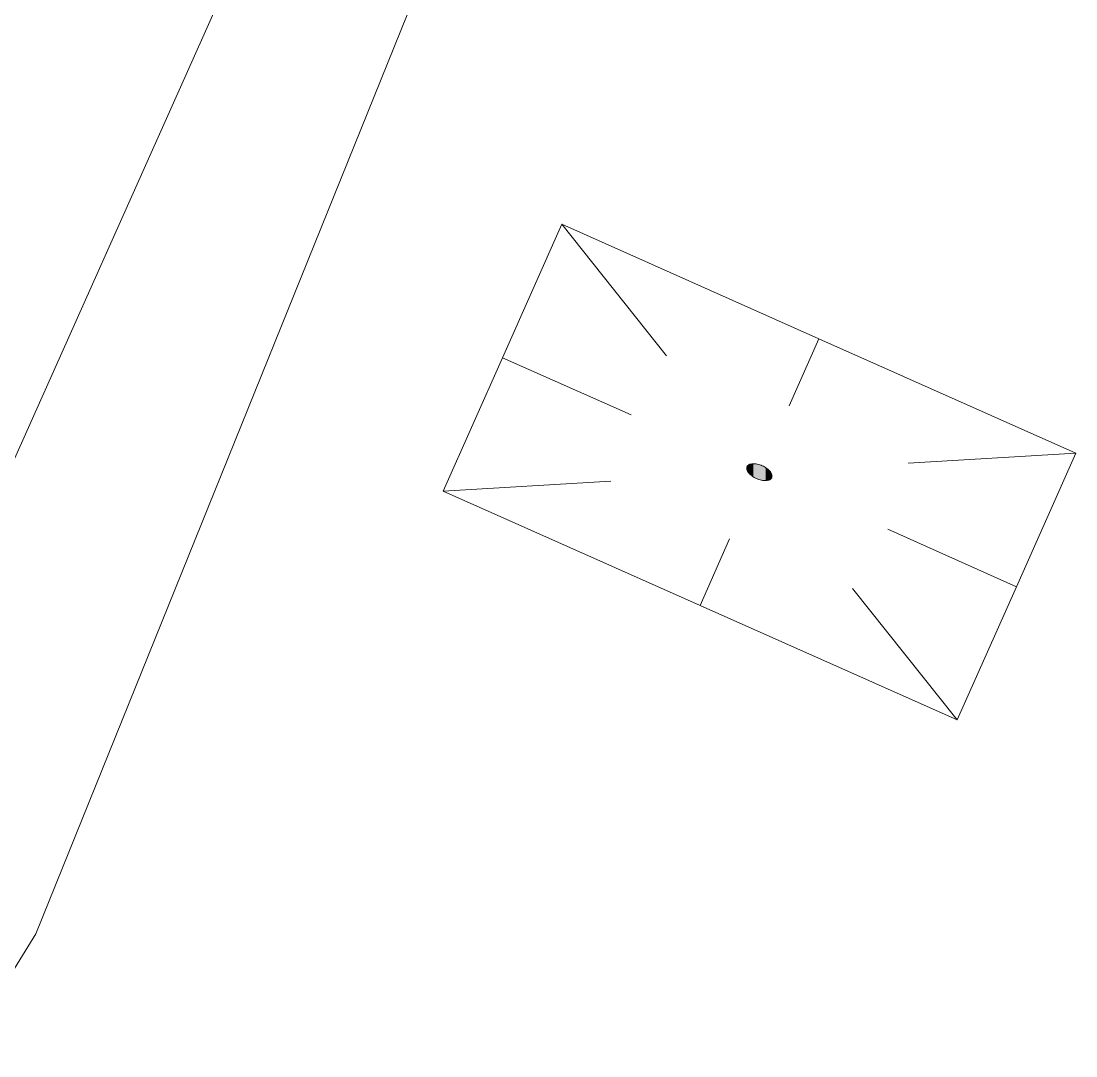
# Model space of a CAD drawing. Extents: x 1000 to 4000, y -5000 to -1000.
# Drawn here: x 1627.06 to 1639.22, y -4062.67 to -4050.74 of the extents above; entities that cross this region are included whole.
import ezdxf

# ---------------------------------------------------------------- set-up
doc = ezdxf.new("R2010")
doc.units = 0
doc.header["$MEASUREMENT"] = 0
doc.layers.add('СЛОЙ_24', color=7, linetype='CONTINUOUS')
doc.layers.add('СЛОЙ_7', color=7, linetype='CONTINUOUS')

msp = doc.modelspace()

# ---------------------------------------------------------------- linework, layer by layer
at = {"layer": 'СЛОЙ_24', "color": 253, "linetype": 'Continuous', "lineweight": 0}
for points in [[(1634.935, -4011.763), (1635.657, -4018.025), (1636.058, -4033.648), (1635.818, -4040.953), (1632.126, -4049.142), (1627.23, -4061.265), (1617.198, -4077.562)], [(1633.961, -4020.397), (1634.156, -4034.291), (1633.731, -4040.311), (1630.521, -4047.858), (1625.465, -4059.177), (1615.513, -4076.037)]]:
    msp.add_lwpolyline(points, dxfattribs=at)
at = {"layer": 'СЛОЙ_7', "color": 253, "linetype": 'Continuous', "lineweight": 0}
for p, q in [((1632.609, -4054.622), (1633.293, -4053.083)), ((1633.293, -4053.083), (1634.5, -4054.601)), ((1633.293, -4053.083), (1636.258, -4054.402)), ((1636.258, -4054.402), (1635.915, -4055.175)), ((1636.258, -4054.402), (1639.22, -4055.72)), ((1631.924, -4056.161), (1632.609, -4054.622)), ((1632.609, -4054.622), (1634.091, -4055.281)), ((1639.22, -4055.72), (1637.285, -4055.838)), ((1638.534, -4057.261), (1639.22, -4055.72)), ((1635.428, -4055.877), (1635.428, -4055.877)), ((1631.924, -4056.161), (1633.857, -4056.044)), ((1631.924, -4056.161), (1634.888, -4057.479)), ((1634.888, -4057.479), (1635.228, -4056.708)), ((1638.534, -4057.261), (1637.052, -4056.599)), ((1637.85, -4058.796), (1636.643, -4057.281)), ((1637.85, -4058.796), (1638.534, -4057.261)), ((1634.888, -4057.479), (1637.85, -4058.796))]:
    msp.add_line(p, q, dxfattribs=at)
for centre, radius, start, end in [((1635.478, -4055.905), 0.0574, 116.8979, 134.5192), ((1635.49, -4055.93), 0.085, 103.387, 116.9559), ((1635.5, -4055.97), 0.126, 93.1189, 103.5285), ((1635.503, -4056.021), 0.177, 84.9313, 93.2362), ((1635.499, -4056.072), 0.229, 78.019, 85.0135), ((1635.49, -4056.114), 0.272, 71.8372, 78.0772), ((1635.483, -4056.137), 0.296, 65.9873, 71.8828), ((1635.482, -4055.895), 0.0574, 177.4969, 195.1183), ((1635.469, -4055.895), 0.0442, 156.2682, 177.2335), ((1635.509, -4055.888), 0.085, 195.0602, 208.6291), ((1635.468, -4055.895), 0.0442, 134.7827, 155.7479), ((1635.545, -4055.869), 0.126, 208.4876, 218.8972), ((1635.585, -4055.837), 0.177, 218.7799, 227.0848), ((1635.621, -4055.799), 0.229, 227.0026, 233.9972), ((1635.483, -4056.137), 0.296, 60.1334, 66.0289), ((1635.495, -4056.117), 0.272, 53.9389, 60.1789), ((1635.521, -4056.082), 0.229, 47.0026, 53.9972), ((1635.556, -4056.044), 0.177, 38.7799, 47.0848), ((1635.596, -4056.013), 0.126, 28.4876, 38.8972), ((1635.633, -4055.993), 0.085, 15.0602, 28.6291), ((1635.659, -4055.986), 0.0574, 357.4969, 15.1183), ((1635.646, -4055.765), 0.272, 233.9389, 240.1789), ((1635.658, -4055.744), 0.296, 240.1334, 246.0289), ((1635.658, -4055.744), 0.296, 245.9873, 251.8828), ((1635.651, -4055.767), 0.272, 251.8372, 258.0772), ((1635.642, -4055.809), 0.229, 258.019, 265.0135), ((1635.638, -4055.861), 0.177, 264.9313, 273.2362), ((1635.641, -4055.912), 0.126, 273.1189, 283.5285), ((1635.651, -4055.952), 0.085, 283.387, 296.9559), ((1635.664, -4055.976), 0.0574, 296.8979, 314.5192), ((1635.673, -4055.986), 0.0442, 314.7827, 335.7479), ((1635.673, -4055.986), 0.0442, 336.2682, 357.2335)]:
    msp.add_arc(centre, radius, start, end, dxfattribs=at)
for points in [[(1635.443, -4055.943), (1635.441, -4055.861), (1635.443, -4055.859)], [(1635.445, -4055.945), (1635.443, -4055.859), (1635.445, -4055.858)], [(1635.443, -4055.943), (1635.443, -4055.859), (1635.443, -4055.943)], [(1635.443, -4055.943), (1635.443, -4055.859), (1635.443, -4055.859)], [(1635.443, -4055.943), (1635.443, -4055.859), (1635.445, -4055.945)], [(1635.446, -4055.948), (1635.445, -4055.858), (1635.446, -4055.857)], [(1635.445, -4055.945), (1635.445, -4055.858), (1635.445, -4055.945)], [(1635.445, -4055.945), (1635.445, -4055.858), (1635.445, -4055.858)], [(1635.445, -4055.945), (1635.445, -4055.858), (1635.446, -4055.948)], [(1635.448, -4055.95), (1635.446, -4055.857), (1635.448, -4055.856)], [(1635.446, -4055.948), (1635.446, -4055.857), (1635.446, -4055.948)], [(1635.446, -4055.948), (1635.446, -4055.857), (1635.446, -4055.857)], [(1635.446, -4055.948), (1635.446, -4055.857), (1635.448, -4055.95)], [(1635.45, -4055.953), (1635.448, -4055.856), (1635.45, -4055.854)], [(1635.448, -4055.95), (1635.448, -4055.856), (1635.448, -4055.95)], [(1635.448, -4055.95), (1635.448, -4055.856), (1635.448, -4055.856)], [(1635.448, -4055.95), (1635.448, -4055.856), (1635.45, -4055.953)], [(1635.453, -4055.955), (1635.45, -4055.854), (1635.453, -4055.853)], [(1635.45, -4055.953), (1635.45, -4055.854), (1635.45, -4055.953)], [(1635.45, -4055.953), (1635.45, -4055.854), (1635.45, -4055.854)], [(1635.45, -4055.953), (1635.45, -4055.854), (1635.453, -4055.955)], [(1635.455, -4055.958), (1635.453, -4055.853), (1635.455, -4055.852)], [(1635.453, -4055.955), (1635.453, -4055.853), (1635.453, -4055.955)], [(1635.453, -4055.955), (1635.453, -4055.853), (1635.453, -4055.853)], [(1635.453, -4055.955), (1635.453, -4055.853), (1635.455, -4055.958)], [(1635.457, -4055.96), (1635.455, -4055.852), (1635.457, -4055.851)], [(1635.455, -4055.958), (1635.455, -4055.852), (1635.455, -4055.958)], [(1635.455, -4055.958), (1635.455, -4055.852), (1635.455, -4055.852)], [(1635.455, -4055.958), (1635.455, -4055.852), (1635.457, -4055.96)], [(1635.459, -4055.962), (1635.457, -4055.851), (1635.459, -4055.85)], [(1635.457, -4055.96), (1635.457, -4055.851), (1635.457, -4055.96)], [(1635.457, -4055.96), (1635.457, -4055.851), (1635.457, -4055.851)], [(1635.457, -4055.96), (1635.457, -4055.851), (1635.459, -4055.962)], [(1635.462, -4055.965), (1635.459, -4055.85), (1635.462, -4055.849)], [(1635.459, -4055.962), (1635.459, -4055.85), (1635.459, -4055.962)], [(1635.459, -4055.962), (1635.459, -4055.85), (1635.459, -4055.85)], [(1635.459, -4055.962), (1635.459, -4055.85), (1635.462, -4055.965)], [(1635.462, -4055.965), (1635.462, -4055.849), (1635.462, -4055.965)], [(1635.462, -4055.965), (1635.462, -4055.849), (1635.462, -4055.849)], [(1635.462, -4055.965), (1635.462, -4055.849), (1635.464, -4055.967)], [(1635.464, -4055.967), (1635.462, -4055.849), (1635.464, -4055.849)], [(1635.467, -4055.97), (1635.464, -4055.849), (1635.467, -4055.848)], [(1635.464, -4055.967), (1635.464, -4055.849), (1635.464, -4055.967)], [(1635.464, -4055.967), (1635.464, -4055.849), (1635.464, -4055.849)], [(1635.464, -4055.967), (1635.464, -4055.849), (1635.467, -4055.97)], [(1635.47, -4055.972), (1635.467, -4055.848), (1635.47, -4055.847)], [(1635.467, -4055.97), (1635.467, -4055.848), (1635.467, -4055.97)], [(1635.467, -4055.97), (1635.467, -4055.848), (1635.467, -4055.848)], [(1635.467, -4055.97), (1635.467, -4055.848), (1635.47, -4055.972)], [(1635.472, -4055.974), (1635.47, -4055.847), (1635.472, -4055.846)], [(1635.47, -4055.972), (1635.47, -4055.847), (1635.47, -4055.972)], [(1635.47, -4055.972), (1635.47, -4055.847), (1635.47, -4055.847)], [(1635.47, -4055.972), (1635.47, -4055.847), (1635.472, -4055.974)], [(1635.472, -4055.974), (1635.472, -4055.846), (1635.472, -4055.974)], [(1635.472, -4055.974), (1635.472, -4055.846), (1635.472, -4055.846)], [(1635.472, -4055.974), (1635.472, -4055.846), (1635.475, -4055.976)], [(1635.475, -4055.976), (1635.472, -4055.846), (1635.475, -4055.846)], [(1635.478, -4055.979), (1635.475, -4055.846), (1635.478, -4055.845)], [(1635.475, -4055.976), (1635.475, -4055.846), (1635.475, -4055.976)], [(1635.475, -4055.976), (1635.475, -4055.846), (1635.475, -4055.846)], [(1635.475, -4055.976), (1635.475, -4055.846), (1635.478, -4055.979)], [(1635.478, -4055.979), (1635.478, -4055.845), (1635.478, -4055.979)], [(1635.478, -4055.979), (1635.478, -4055.845), (1635.478, -4055.845)], [(1635.478, -4055.979), (1635.478, -4055.845), (1635.481, -4055.981)], [(1635.481, -4055.981), (1635.478, -4055.845), (1635.481, -4055.845)], [(1635.484, -4055.983), (1635.481, -4055.845), (1635.484, -4055.844)], [(1635.481, -4055.981), (1635.481, -4055.845), (1635.481, -4055.981)], [(1635.481, -4055.981), (1635.481, -4055.845), (1635.481, -4055.845)], [(1635.481, -4055.981), (1635.481, -4055.845), (1635.484, -4055.983)], [(1635.484, -4055.983), (1635.484, -4055.844), (1635.484, -4055.983)], [(1635.484, -4055.983), (1635.484, -4055.844), (1635.484, -4055.844)], [(1635.484, -4055.983), (1635.484, -4055.844), (1635.487, -4055.985)], [(1635.487, -4055.985), (1635.484, -4055.844), (1635.487, -4055.844)], [(1635.487, -4055.985), (1635.487, -4055.844), (1635.487, -4055.985)], [(1635.487, -4055.985), (1635.487, -4055.844), (1635.487, -4055.844)], [(1635.487, -4055.985), (1635.487, -4055.844), (1635.49, -4055.988)], [(1635.49, -4055.988), (1635.487, -4055.844), (1635.49, -4055.844)], [(1635.49, -4055.988), (1635.49, -4055.844), (1635.49, -4055.988)], [(1635.49, -4055.988), (1635.49, -4055.844), (1635.49, -4055.844)], [(1635.49, -4055.988), (1635.49, -4055.844), (1635.493, -4055.99)], [(1635.493, -4055.99), (1635.49, -4055.844), (1635.493, -4055.844)], [(1635.496, -4055.992), (1635.493, -4055.844), (1635.496, -4055.843)], [(1635.493, -4055.99), (1635.493, -4055.844), (1635.493, -4055.99)], [(1635.493, -4055.99), (1635.493, -4055.844), (1635.493, -4055.844)], [(1635.493, -4055.99), (1635.493, -4055.844), (1635.496, -4055.992)], [(1635.496, -4055.992), (1635.496, -4055.843), (1635.496, -4055.992)], [(1635.496, -4055.992), (1635.496, -4055.843), (1635.496, -4055.843)], [(1635.496, -4055.992), (1635.496, -4055.843), (1635.499, -4055.994)], [(1635.499, -4055.994), (1635.496, -4055.843), (1635.499, -4055.843)], [(1635.499, -4055.994), (1635.499, -4055.843), (1635.499, -4055.994)], [(1635.499, -4055.994), (1635.499, -4055.843), (1635.499, -4055.843)], [(1635.499, -4055.994), (1635.499, -4055.843), (1635.502, -4055.996)], [(1635.502, -4055.996), (1635.499, -4055.843), (1635.502, -4055.843)], [(1635.502, -4055.996), (1635.502, -4055.843), (1635.502, -4055.996)], [(1635.502, -4055.996), (1635.502, -4055.843), (1635.506, -4055.998)], [(1635.506, -4055.998), (1635.506, -4055.843), (1635.506, -4055.998)], [(1635.506, -4055.998), (1635.506, -4055.843), (1635.509, -4056)], [(1635.509, -4056), (1635.509, -4055.843), (1635.509, -4056)], [(1635.509, -4056), (1635.509, -4055.843), (1635.512, -4056.002)], [(1635.512, -4056.002), (1635.512, -4055.844), (1635.512, -4056.002)], [(1635.512, -4056.002), (1635.512, -4055.844), (1635.516, -4056.004)], [(1635.516, -4056.004), (1635.516, -4055.844), (1635.516, -4056.004)], [(1635.516, -4056.004), (1635.516, -4055.844), (1635.519, -4056.006)], [(1635.519, -4056.006), (1635.519, -4055.844), (1635.519, -4056.006)], [(1635.519, -4056.006), (1635.519, -4055.844), (1635.523, -4056.007)], [(1635.523, -4056.007), (1635.523, -4055.844), (1635.523, -4056.007)], [(1635.523, -4056.007), (1635.523, -4055.844), (1635.526, -4056.009)], [(1635.526, -4056.009), (1635.526, -4055.845), (1635.526, -4056.009)], [(1635.526, -4056.009), (1635.526, -4055.845), (1635.53, -4056.011)], [(1635.53, -4056.011), (1635.53, -4055.845), (1635.53, -4056.011)], [(1635.53, -4056.011), (1635.53, -4055.845), (1635.533, -4056.013)], [(1635.533, -4056.013), (1635.533, -4055.846), (1635.533, -4056.013)], [(1635.533, -4056.013), (1635.533, -4055.846), (1635.537, -4056.014)], [(1635.537, -4056.014), (1635.537, -4055.846), (1635.537, -4056.014)], [(1635.537, -4056.014), (1635.537, -4055.846), (1635.54, -4056.016)], [(1635.54, -4056.016), (1635.54, -4055.847), (1635.54, -4056.016)], [(1635.54, -4056.016), (1635.54, -4055.847), (1635.544, -4056.017)], [(1635.544, -4056.017), (1635.544, -4055.848), (1635.544, -4056.017)], [(1635.544, -4056.017), (1635.544, -4055.848), (1635.548, -4056.019)], [(1635.548, -4056.019), (1635.548, -4055.848), (1635.548, -4056.019)], [(1635.548, -4056.019), (1635.548, -4055.848), (1635.551, -4056.02)], [(1635.551, -4056.02), (1635.551, -4055.849), (1635.551, -4056.02)], [(1635.551, -4056.02), (1635.551, -4055.849), (1635.555, -4056.022)], [(1635.555, -4056.022), (1635.555, -4055.85), (1635.555, -4056.022)], [(1635.555, -4056.022), (1635.555, -4055.85), (1635.559, -4056.023)], [(1635.559, -4056.023), (1635.559, -4055.851), (1635.559, -4056.023)], [(1635.559, -4056.023), (1635.559, -4055.851), (1635.562, -4056.024)], [(1635.562, -4056.024), (1635.562, -4055.852), (1635.562, -4056.024)], [(1635.562, -4056.024), (1635.562, -4055.852), (1635.566, -4056.026)], [(1635.566, -4056.026), (1635.566, -4055.853), (1635.566, -4056.026)], [(1635.566, -4056.026), (1635.566, -4055.853), (1635.57, -4056.027)], [(1635.57, -4056.027), (1635.57, -4055.854), (1635.57, -4056.027)], [(1635.57, -4056.027), (1635.57, -4055.854), (1635.573, -4056.028)], [(1635.573, -4056.028), (1635.573, -4055.855), (1635.573, -4056.028)], [(1635.573, -4056.028), (1635.573, -4055.855), (1635.577, -4056.029)], [(1635.577, -4056.029), (1635.577, -4055.856), (1635.577, -4056.029)], [(1635.577, -4056.029), (1635.577, -4055.856), (1635.581, -4056.03)], [(1635.581, -4056.03), (1635.581, -4055.858), (1635.581, -4056.03)], [(1635.581, -4056.03), (1635.581, -4055.858), (1635.584, -4056.031)], [(1635.584, -4056.031), (1635.584, -4055.859), (1635.584, -4056.031)], [(1635.584, -4056.031), (1635.584, -4055.859), (1635.588, -4056.032)], [(1635.425, -4055.898), (1635.424, -4055.896), (1635.425, -4055.893)], [(1635.426, -4055.907), (1635.425, -4055.887), (1635.426, -4055.885)], [(1635.425, -4055.905), (1635.425, -4055.889), (1635.425, -4055.887)], [(1635.425, -4055.905), (1635.425, -4055.887), (1635.425, -4055.905)], [(1635.425, -4055.905), (1635.425, -4055.887), (1635.425, -4055.887)], [(1635.425, -4055.905), (1635.425, -4055.887), (1635.426, -4055.907)], [(1635.425, -4055.902), (1635.425, -4055.891), (1635.425, -4055.889)], [(1635.425, -4055.902), (1635.425, -4055.889), (1635.425, -4055.902)], [(1635.425, -4055.902), (1635.425, -4055.889), (1635.425, -4055.889)], [(1635.425, -4055.902), (1635.425, -4055.889), (1635.425, -4055.905)], [(1635.425, -4055.9), (1635.425, -4055.893), (1635.425, -4055.891)], [(1635.425, -4055.9), (1635.425, -4055.891), (1635.425, -4055.9)], [(1635.425, -4055.9), (1635.425, -4055.891), (1635.425, -4055.891)], [(1635.425, -4055.9), (1635.425, -4055.891), (1635.425, -4055.902)], [(1635.425, -4055.898), (1635.425, -4055.893), (1635.425, -4055.898)], [(1635.425, -4055.898), (1635.425, -4055.893), (1635.425, -4055.893)], [(1635.425, -4055.898), (1635.425, -4055.893), (1635.425, -4055.9)], [(1635.427, -4055.911), (1635.426, -4055.883), (1635.427, -4055.881)], [(1635.426, -4055.909), (1635.426, -4055.885), (1635.426, -4055.883)], [(1635.426, -4055.909), (1635.426, -4055.883), (1635.426, -4055.909)], [(1635.426, -4055.909), (1635.426, -4055.883), (1635.426, -4055.883)], [(1635.426, -4055.909), (1635.426, -4055.883), (1635.427, -4055.911)], [(1635.426, -4055.907), (1635.426, -4055.885), (1635.426, -4055.907)], [(1635.426, -4055.907), (1635.426, -4055.885), (1635.426, -4055.885)], [(1635.426, -4055.907), (1635.426, -4055.885), (1635.426, -4055.909)], [(1635.428, -4055.916), (1635.427, -4055.879), (1635.428, -4055.877)], [(1635.427, -4055.914), (1635.427, -4055.881), (1635.427, -4055.879)], [(1635.427, -4055.914), (1635.427, -4055.879), (1635.427, -4055.914)], [(1635.427, -4055.914), (1635.427, -4055.879), (1635.427, -4055.879)], [(1635.427, -4055.914), (1635.427, -4055.879), (1635.428, -4055.916)], [(1635.427, -4055.911), (1635.427, -4055.881), (1635.427, -4055.911)], [(1635.427, -4055.911), (1635.427, -4055.881), (1635.427, -4055.881)], [(1635.427, -4055.911), (1635.427, -4055.881), (1635.427, -4055.914)], [(1635.429, -4055.919), (1635.428, -4055.877), (1635.429, -4055.875)], [(1635.428, -4055.916), (1635.428, -4055.877), (1635.428, -4055.916)], [(1635.428, -4055.916), (1635.428, -4055.877), (1635.428, -4055.877)], [(1635.428, -4055.916), (1635.428, -4055.877), (1635.429, -4055.919)], [(1635.43, -4055.921), (1635.429, -4055.875), (1635.43, -4055.874)], [(1635.429, -4055.919), (1635.429, -4055.875), (1635.429, -4055.919)], [(1635.429, -4055.919), (1635.429, -4055.875), (1635.429, -4055.875)], [(1635.429, -4055.919), (1635.429, -4055.875), (1635.43, -4055.921)], [(1635.431, -4055.923), (1635.43, -4055.874), (1635.431, -4055.872)], [(1635.43, -4055.921), (1635.43, -4055.874), (1635.43, -4055.921)], [(1635.43, -4055.921), (1635.43, -4055.874), (1635.43, -4055.874)], [(1635.43, -4055.921), (1635.43, -4055.874), (1635.431, -4055.923)], [(1635.432, -4055.926), (1635.431, -4055.872), (1635.432, -4055.87)], [(1635.431, -4055.923), (1635.431, -4055.872), (1635.431, -4055.923)], [(1635.431, -4055.923), (1635.431, -4055.872), (1635.431, -4055.872)], [(1635.431, -4055.923), (1635.431, -4055.872), (1635.432, -4055.926)], [(1635.433, -4055.928), (1635.432, -4055.87), (1635.433, -4055.868)], [(1635.432, -4055.926), (1635.432, -4055.87), (1635.432, -4055.926)], [(1635.432, -4055.926), (1635.432, -4055.87), (1635.432, -4055.87)], [(1635.432, -4055.926), (1635.432, -4055.87), (1635.433, -4055.928)], [(1635.435, -4055.931), (1635.433, -4055.868), (1635.435, -4055.867)], [(1635.433, -4055.928), (1635.433, -4055.868), (1635.433, -4055.928)], [(1635.433, -4055.928), (1635.433, -4055.868), (1635.433, -4055.868)], [(1635.433, -4055.928), (1635.433, -4055.868), (1635.435, -4055.931)], [(1635.436, -4055.933), (1635.435, -4055.867), (1635.436, -4055.865)], [(1635.435, -4055.931), (1635.435, -4055.867), (1635.435, -4055.931)], [(1635.435, -4055.931), (1635.435, -4055.867), (1635.435, -4055.867)], [(1635.435, -4055.931), (1635.435, -4055.867), (1635.436, -4055.933)], [(1635.438, -4055.936), (1635.436, -4055.865), (1635.438, -4055.864)], [(1635.436, -4055.933), (1635.436, -4055.865), (1635.436, -4055.933)], [(1635.436, -4055.933), (1635.436, -4055.865), (1635.436, -4055.865)], [(1635.436, -4055.933), (1635.436, -4055.865), (1635.438, -4055.936)], [(1635.439, -4055.938), (1635.438, -4055.864), (1635.439, -4055.862)], [(1635.438, -4055.936), (1635.438, -4055.864), (1635.438, -4055.936)], [(1635.438, -4055.936), (1635.438, -4055.864), (1635.438, -4055.864)], [(1635.438, -4055.936), (1635.438, -4055.864), (1635.439, -4055.938)], [(1635.441, -4055.94), (1635.439, -4055.862), (1635.441, -4055.861)], [(1635.439, -4055.938), (1635.439, -4055.862), (1635.439, -4055.938)], [(1635.439, -4055.938), (1635.439, -4055.862), (1635.439, -4055.862)], [(1635.439, -4055.938), (1635.439, -4055.862), (1635.441, -4055.94)], [(1635.441, -4055.94), (1635.441, -4055.861), (1635.441, -4055.94)], [(1635.441, -4055.94), (1635.441, -4055.861), (1635.441, -4055.861)], [(1635.441, -4055.94), (1635.441, -4055.861), (1635.443, -4055.943)], [(1635.588, -4056.032), (1635.588, -4055.86), (1635.588, -4056.032)], [(1635.588, -4056.032), (1635.588, -4055.86), (1635.592, -4056.033)], [(1635.592, -4056.033), (1635.592, -4055.862), (1635.592, -4056.033)], [(1635.592, -4056.033), (1635.592, -4055.862), (1635.595, -4056.033)], [(1635.595, -4056.033), (1635.595, -4055.863), (1635.595, -4056.033)], [(1635.595, -4056.033), (1635.595, -4055.863), (1635.599, -4056.034)], [(1635.599, -4056.034), (1635.599, -4055.865), (1635.599, -4056.034)], [(1635.599, -4056.034), (1635.599, -4055.865), (1635.603, -4056.035)], [(1635.603, -4056.035), (1635.603, -4055.866), (1635.603, -4056.035)], [(1635.603, -4056.035), (1635.603, -4055.866), (1635.606, -4056.035)], [(1635.606, -4056.035), (1635.606, -4055.868), (1635.606, -4056.035)], [(1635.606, -4056.035), (1635.606, -4055.868), (1635.61, -4056.036)], [(1635.61, -4056.036), (1635.61, -4055.87), (1635.61, -4056.036)], [(1635.61, -4056.036), (1635.61, -4055.87), (1635.613, -4056.036)], [(1635.613, -4056.036), (1635.613, -4055.871), (1635.613, -4056.036)], [(1635.613, -4056.036), (1635.613, -4055.871), (1635.617, -4056.037)], [(1635.617, -4056.037), (1635.617, -4055.873), (1635.617, -4056.037)], [(1635.617, -4056.037), (1635.617, -4055.873), (1635.62, -4056.037)], [(1635.62, -4056.037), (1635.62, -4055.875), (1635.62, -4056.037)], [(1635.62, -4056.037), (1635.62, -4055.875), (1635.624, -4056.038)], [(1635.624, -4056.038), (1635.624, -4055.877), (1635.624, -4056.038)], [(1635.624, -4056.038), (1635.624, -4055.877), (1635.627, -4056.038)], [(1635.627, -4056.038), (1635.627, -4055.879), (1635.627, -4056.038)], [(1635.627, -4056.038), (1635.627, -4055.879), (1635.631, -4056.038)], [(1635.631, -4056.038), (1635.631, -4055.88), (1635.631, -4056.038)], [(1635.631, -4056.038), (1635.631, -4055.88), (1635.634, -4056.038)], [(1635.634, -4056.038), (1635.634, -4055.882), (1635.634, -4056.038)], [(1635.634, -4056.038), (1635.634, -4055.882), (1635.637, -4056.038)], [(1635.637, -4056.038), (1635.637, -4055.884), (1635.637, -4056.038)]]:
    msp.add_solid(points, dxfattribs=at)
at = {"layer": 'СЛОЙ_7', "color": 253, "linetype": 'Continuous', "lineweight": 0, "extrusion": (0, 0, -1)}
for points in [[(-1635.502, -4055.996), (-1635.502, -4055.843), (-1635.502, -4055.843)], [(-1635.506, -4055.998), (-1635.502, -4055.843), (-1635.506, -4055.843)], [(-1635.506, -4055.998), (-1635.506, -4055.843), (-1635.506, -4055.843)], [(-1635.509, -4056), (-1635.506, -4055.843), (-1635.509, -4055.843)], [(-1635.509, -4056), (-1635.509, -4055.843), (-1635.509, -4055.843)], [(-1635.512, -4056.002), (-1635.509, -4055.843), (-1635.512, -4055.844)], [(-1635.512, -4056.002), (-1635.512, -4055.844), (-1635.512, -4055.844)], [(-1635.516, -4056.004), (-1635.512, -4055.844), (-1635.516, -4055.844)], [(-1635.516, -4056.004), (-1635.516, -4055.844), (-1635.516, -4055.844)], [(-1635.519, -4056.006), (-1635.516, -4055.844), (-1635.519, -4055.844)], [(-1635.519, -4056.006), (-1635.519, -4055.844), (-1635.519, -4055.844)], [(-1635.523, -4056.007), (-1635.519, -4055.844), (-1635.523, -4055.844)], [(-1635.523, -4056.007), (-1635.523, -4055.844), (-1635.523, -4055.844)], [(-1635.526, -4056.009), (-1635.523, -4055.844), (-1635.526, -4055.845)], [(-1635.526, -4056.009), (-1635.526, -4055.845), (-1635.526, -4055.845)], [(-1635.53, -4056.011), (-1635.526, -4055.845), (-1635.53, -4055.845)], [(-1635.53, -4056.011), (-1635.53, -4055.845), (-1635.53, -4055.845)], [(-1635.533, -4056.013), (-1635.53, -4055.845), (-1635.533, -4055.846)], [(-1635.533, -4056.013), (-1635.533, -4055.846), (-1635.533, -4055.846)], [(-1635.537, -4056.014), (-1635.533, -4055.846), (-1635.537, -4055.846)], [(-1635.537, -4056.014), (-1635.537, -4055.846), (-1635.537, -4055.846)], [(-1635.54, -4056.016), (-1635.537, -4055.846), (-1635.54, -4055.847)], [(-1635.54, -4056.016), (-1635.54, -4055.847), (-1635.54, -4055.847)], [(-1635.544, -4056.017), (-1635.54, -4055.847), (-1635.544, -4055.848)], [(-1635.544, -4056.017), (-1635.544, -4055.848), (-1635.544, -4055.848)], [(-1635.548, -4056.019), (-1635.544, -4055.848), (-1635.548, -4055.848)], [(-1635.548, -4056.019), (-1635.548, -4055.848), (-1635.548, -4055.848)], [(-1635.551, -4056.02), (-1635.548, -4055.848), (-1635.551, -4055.849)], [(-1635.551, -4056.02), (-1635.551, -4055.849), (-1635.551, -4055.849)], [(-1635.555, -4056.022), (-1635.551, -4055.849), (-1635.555, -4055.85)], [(-1635.555, -4056.022), (-1635.555, -4055.85), (-1635.555, -4055.85)], [(-1635.559, -4056.023), (-1635.555, -4055.85), (-1635.559, -4055.851)], [(-1635.559, -4056.023), (-1635.559, -4055.851), (-1635.559, -4055.851)], [(-1635.562, -4056.024), (-1635.559, -4055.851), (-1635.562, -4055.852)], [(-1635.562, -4056.024), (-1635.562, -4055.852), (-1635.562, -4055.852)], [(-1635.566, -4056.026), (-1635.562, -4055.852), (-1635.566, -4055.853)], [(-1635.566, -4056.026), (-1635.566, -4055.853), (-1635.566, -4055.853)], [(-1635.57, -4056.027), (-1635.566, -4055.853), (-1635.57, -4055.854)], [(-1635.57, -4056.027), (-1635.57, -4055.854), (-1635.57, -4055.854)], [(-1635.573, -4056.028), (-1635.57, -4055.854), (-1635.573, -4055.855)], [(-1635.573, -4056.028), (-1635.573, -4055.855), (-1635.573, -4055.855)], [(-1635.577, -4056.029), (-1635.573, -4055.855), (-1635.577, -4055.856)], [(-1635.577, -4056.029), (-1635.577, -4055.856), (-1635.577, -4055.856)], [(-1635.581, -4056.03), (-1635.577, -4055.856), (-1635.581, -4055.858)], [(-1635.581, -4056.03), (-1635.581, -4055.858), (-1635.581, -4055.858)], [(-1635.584, -4056.031), (-1635.581, -4055.858), (-1635.584, -4055.859)], [(-1635.584, -4056.031), (-1635.584, -4055.859), (-1635.584, -4055.859)], [(-1635.588, -4056.032), (-1635.584, -4055.859), (-1635.588, -4055.86)], [(-1635.588, -4056.032), (-1635.588, -4055.86), (-1635.588, -4055.86)], [(-1635.592, -4056.033), (-1635.588, -4055.86), (-1635.592, -4055.862)], [(-1635.592, -4056.033), (-1635.592, -4055.862), (-1635.592, -4055.862)], [(-1635.595, -4056.033), (-1635.592, -4055.862), (-1635.595, -4055.863)], [(-1635.595, -4056.033), (-1635.595, -4055.863), (-1635.595, -4055.863)], [(-1635.599, -4056.034), (-1635.595, -4055.863), (-1635.599, -4055.865)], [(-1635.599, -4056.034), (-1635.599, -4055.865), (-1635.599, -4055.865)], [(-1635.603, -4056.035), (-1635.599, -4055.865), (-1635.603, -4055.866)], [(-1635.603, -4056.035), (-1635.603, -4055.866), (-1635.603, -4055.866)], [(-1635.606, -4056.035), (-1635.603, -4055.866), (-1635.606, -4055.868)], [(-1635.606, -4056.035), (-1635.606, -4055.868), (-1635.606, -4055.868)], [(-1635.61, -4056.036), (-1635.606, -4055.868), (-1635.61, -4055.87)], [(-1635.61, -4056.036), (-1635.61, -4055.87), (-1635.61, -4055.87)], [(-1635.613, -4056.036), (-1635.61, -4055.87), (-1635.613, -4055.871)], [(-1635.613, -4056.036), (-1635.613, -4055.871), (-1635.613, -4055.871)], [(-1635.617, -4056.037), (-1635.613, -4055.871), (-1635.617, -4055.873)], [(-1635.617, -4056.037), (-1635.617, -4055.873), (-1635.617, -4055.873)], [(-1635.62, -4056.037), (-1635.617, -4055.873), (-1635.62, -4055.875)], [(-1635.62, -4056.037), (-1635.62, -4055.875), (-1635.62, -4055.875)], [(-1635.624, -4056.038), (-1635.62, -4055.875), (-1635.624, -4055.877)], [(-1635.624, -4056.038), (-1635.624, -4055.877), (-1635.624, -4055.877)], [(-1635.627, -4056.038), (-1635.624, -4055.877), (-1635.627, -4055.879)], [(-1635.627, -4056.038), (-1635.627, -4055.879), (-1635.627, -4055.879)], [(-1635.631, -4056.038), (-1635.627, -4055.879), (-1635.631, -4055.88)], [(-1635.631, -4056.038), (-1635.631, -4055.88), (-1635.631, -4055.88)], [(-1635.634, -4056.038), (-1635.631, -4055.88), (-1635.634, -4055.882)], [(-1635.634, -4056.038), (-1635.634, -4055.882), (-1635.634, -4055.882)], [(-1635.637, -4056.038), (-1635.634, -4055.882), (-1635.637, -4055.884)], [(-1635.637, -4056.038), (-1635.637, -4055.884), (-1635.637, -4055.884)], [(-1635.637, -4056.038), (-1635.637, -4055.884), (-1635.641, -4056.038)], [(-1635.641, -4056.038), (-1635.637, -4055.884), (-1635.641, -4055.886)], [(-1635.641, -4056.038), (-1635.641, -4055.886), (-1635.641, -4056.038)], [(-1635.641, -4056.038), (-1635.641, -4055.886), (-1635.641, -4055.886)], [(-1635.641, -4056.038), (-1635.641, -4055.886), (-1635.644, -4056.038)], [(-1635.644, -4056.038), (-1635.641, -4055.886), (-1635.644, -4055.889)], [(-1635.644, -4056.038), (-1635.644, -4055.889), (-1635.644, -4056.038)], [(-1635.644, -4056.038), (-1635.644, -4055.889), (-1635.644, -4055.889)], [(-1635.644, -4056.038), (-1635.644, -4055.889), (-1635.647, -4056.038)], [(-1635.647, -4056.038), (-1635.644, -4055.889), (-1635.647, -4055.891)], [(-1635.647, -4056.038), (-1635.647, -4055.891), (-1635.647, -4056.038)], [(-1635.647, -4056.038), (-1635.647, -4055.891), (-1635.647, -4055.891)], [(-1635.647, -4056.038), (-1635.647, -4055.891), (-1635.65, -4056.038)], [(-1635.65, -4056.038), (-1635.647, -4055.891), (-1635.65, -4055.893)], [(-1635.65, -4056.038), (-1635.65, -4055.893), (-1635.65, -4056.038)], [(-1635.65, -4056.038), (-1635.65, -4055.893), (-1635.65, -4055.893)], [(-1635.65, -4056.038), (-1635.65, -4055.893), (-1635.653, -4056.037)], [(-1635.653, -4056.037), (-1635.65, -4055.893), (-1635.653, -4055.895)], [(-1635.653, -4056.037), (-1635.653, -4055.895), (-1635.653, -4056.037)], [(-1635.653, -4056.037), (-1635.653, -4055.895), (-1635.653, -4055.895)], [(-1635.653, -4056.037), (-1635.653, -4055.895), (-1635.656, -4056.037)], [(-1635.656, -4056.037), (-1635.653, -4055.895), (-1635.656, -4055.897)], [(-1635.656, -4056.037), (-1635.656, -4055.897), (-1635.656, -4056.037)], [(-1635.656, -4056.037), (-1635.656, -4055.897), (-1635.656, -4055.897)], [(-1635.656, -4056.037), (-1635.656, -4055.897), (-1635.659, -4056.037)], [(-1635.659, -4056.037), (-1635.656, -4055.897), (-1635.659, -4055.899)], [(-1635.659, -4056.037), (-1635.659, -4055.899), (-1635.659, -4056.037)], [(-1635.659, -4056.037), (-1635.659, -4055.899), (-1635.659, -4055.899)], [(-1635.659, -4056.037), (-1635.659, -4055.899), (-1635.662, -4056.036)], [(-1635.662, -4056.036), (-1635.659, -4055.899), (-1635.662, -4055.902)], [(-1635.662, -4056.036), (-1635.662, -4055.902), (-1635.662, -4056.036)], [(-1635.662, -4056.036), (-1635.662, -4055.902), (-1635.662, -4055.902)], [(-1635.662, -4056.036), (-1635.662, -4055.902), (-1635.665, -4056.036)], [(-1635.665, -4056.036), (-1635.662, -4055.902), (-1635.665, -4055.904)], [(-1635.665, -4056.036), (-1635.665, -4055.904), (-1635.665, -4056.036)], [(-1635.665, -4056.036), (-1635.665, -4055.904), (-1635.665, -4055.904)], [(-1635.665, -4056.036), (-1635.665, -4055.904), (-1635.668, -4056.035)], [(-1635.668, -4056.035), (-1635.665, -4055.904), (-1635.668, -4055.906)], [(-1635.668, -4056.035), (-1635.668, -4055.906), (-1635.668, -4056.035)], [(-1635.668, -4056.035), (-1635.668, -4055.906), (-1635.668, -4055.906)], [(-1635.668, -4056.035), (-1635.668, -4055.906), (-1635.67, -4056.035)], [(-1635.67, -4056.035), (-1635.668, -4055.906), (-1635.67, -4055.908)], [(-1635.67, -4056.035), (-1635.67, -4055.908), (-1635.67, -4056.035)], [(-1635.67, -4056.035), (-1635.67, -4055.908), (-1635.67, -4055.908)], [(-1635.67, -4056.035), (-1635.67, -4055.908), (-1635.673, -4056.034)], [(-1635.673, -4056.034), (-1635.67, -4055.908), (-1635.673, -4055.911)], [(-1635.673, -4056.034), (-1635.673, -4055.911), (-1635.673, -4056.034)], [(-1635.673, -4056.034), (-1635.673, -4055.911), (-1635.673, -4055.911)], [(-1635.673, -4056.034), (-1635.673, -4055.911), (-1635.676, -4056.033)], [(-1635.676, -4056.033), (-1635.673, -4055.911), (-1635.676, -4055.913)], [(-1635.676, -4056.033), (-1635.676, -4055.913), (-1635.676, -4056.033)], [(-1635.676, -4056.033), (-1635.676, -4055.913), (-1635.676, -4055.913)], [(-1635.676, -4056.033), (-1635.676, -4055.913), (-1635.678, -4056.032)], [(-1635.678, -4056.032), (-1635.676, -4055.913), (-1635.678, -4055.915)], [(-1635.678, -4056.032), (-1635.678, -4055.915), (-1635.678, -4056.032)], [(-1635.678, -4056.032), (-1635.678, -4055.915), (-1635.678, -4055.915)], [(-1635.678, -4056.032), (-1635.678, -4055.915), (-1635.681, -4056.032)], [(-1635.681, -4056.032), (-1635.678, -4055.915), (-1635.681, -4055.918)], [(-1635.681, -4056.032), (-1635.681, -4055.918), (-1635.681, -4056.032)], [(-1635.681, -4056.032), (-1635.681, -4055.918), (-1635.681, -4055.918)], [(-1635.681, -4056.032), (-1635.681, -4055.918), (-1635.683, -4056.031)], [(-1635.683, -4056.031), (-1635.681, -4055.918), (-1635.683, -4055.92)], [(-1635.683, -4056.031), (-1635.683, -4055.92), (-1635.683, -4056.031)], [(-1635.683, -4056.031), (-1635.683, -4055.92), (-1635.683, -4055.92)], [(-1635.683, -4056.031), (-1635.683, -4055.92), (-1635.685, -4056.03)], [(-1635.685, -4056.03), (-1635.683, -4055.92), (-1635.685, -4055.923)], [(-1635.685, -4056.03), (-1635.685, -4055.923), (-1635.685, -4056.03)], [(-1635.685, -4056.03), (-1635.685, -4055.923), (-1635.685, -4055.923)], [(-1635.685, -4056.03), (-1635.685, -4055.923), (-1635.688, -4056.029)], [(-1635.688, -4056.029), (-1635.685, -4055.923), (-1635.688, -4055.925)], [(-1635.688, -4056.029), (-1635.688, -4055.925), (-1635.688, -4056.029)], [(-1635.688, -4056.029), (-1635.688, -4055.925), (-1635.688, -4055.925)], [(-1635.688, -4056.029), (-1635.688, -4055.925), (-1635.69, -4056.027)], [(-1635.69, -4056.027), (-1635.688, -4055.925), (-1635.69, -4055.927)], [(-1635.69, -4056.027), (-1635.69, -4055.927), (-1635.69, -4056.027)], [(-1635.69, -4056.027), (-1635.69, -4055.927), (-1635.69, -4055.927)], [(-1635.69, -4056.027), (-1635.69, -4055.927), (-1635.692, -4056.026)], [(-1635.692, -4056.026), (-1635.69, -4055.927), (-1635.692, -4055.93)], [(-1635.692, -4056.026), (-1635.692, -4055.93), (-1635.692, -4056.026)], [(-1635.692, -4056.026), (-1635.692, -4055.93), (-1635.692, -4055.93)], [(-1635.692, -4056.026), (-1635.692, -4055.93), (-1635.694, -4056.025)], [(-1635.694, -4056.025), (-1635.692, -4055.93), (-1635.694, -4055.932)], [(-1635.694, -4056.025), (-1635.694, -4055.932), (-1635.694, -4056.025)], [(-1635.694, -4056.025), (-1635.694, -4055.932), (-1635.694, -4055.932)], [(-1635.694, -4056.025), (-1635.694, -4055.932), (-1635.696, -4056.024)], [(-1635.696, -4056.024), (-1635.694, -4055.932), (-1635.696, -4055.935)], [(-1635.696, -4056.024), (-1635.696, -4055.935), (-1635.696, -4056.024)], [(-1635.696, -4056.024), (-1635.696, -4055.935), (-1635.696, -4055.935)], [(-1635.696, -4056.024), (-1635.696, -4055.935), (-1635.698, -4056.023)], [(-1635.698, -4056.023), (-1635.696, -4055.935), (-1635.698, -4055.937)], [(-1635.698, -4056.023), (-1635.698, -4055.937), (-1635.698, -4056.023)], [(-1635.698, -4056.023), (-1635.698, -4055.937), (-1635.698, -4055.937)], [(-1635.698, -4056.023), (-1635.698, -4055.937), (-1635.7, -4056.021)], [(-1635.7, -4056.021), (-1635.698, -4055.937), (-1635.7, -4055.94)], [(-1635.7, -4056.021), (-1635.7, -4055.94), (-1635.7, -4056.021)], [(-1635.7, -4056.021), (-1635.7, -4055.94), (-1635.7, -4055.94)], [(-1635.7, -4056.021), (-1635.7, -4055.94), (-1635.701, -4056.02)], [(-1635.701, -4056.02), (-1635.7, -4055.94), (-1635.701, -4055.942)], [(-1635.701, -4056.02), (-1635.701, -4055.942), (-1635.701, -4056.02)], [(-1635.701, -4056.02), (-1635.701, -4055.942), (-1635.701, -4055.942)], [(-1635.701, -4056.02), (-1635.701, -4055.942), (-1635.703, -4056.018)], [(-1635.703, -4056.018), (-1635.701, -4055.942), (-1635.703, -4055.945)], [(-1635.703, -4056.018), (-1635.703, -4055.945), (-1635.703, -4056.018)], [(-1635.703, -4056.018), (-1635.703, -4055.945), (-1635.703, -4055.945)], [(-1635.703, -4056.018), (-1635.703, -4055.945), (-1635.704, -4056.017)], [(-1635.704, -4056.017), (-1635.703, -4055.945), (-1635.704, -4055.947)], [(-1635.704, -4056.017), (-1635.704, -4055.947), (-1635.704, -4056.017)], [(-1635.704, -4056.017), (-1635.704, -4055.947), (-1635.704, -4055.947)], [(-1635.704, -4056.017), (-1635.704, -4055.947), (-1635.706, -4056.015)], [(-1635.706, -4056.015), (-1635.704, -4055.947), (-1635.706, -4055.95)], [(-1635.706, -4056.015), (-1635.706, -4055.95), (-1635.706, -4056.015)], [(-1635.706, -4056.015), (-1635.706, -4055.95), (-1635.706, -4055.95)], [(-1635.706, -4056.015), (-1635.706, -4055.95), (-1635.707, -4056.014)], [(-1635.707, -4056.014), (-1635.706, -4055.95), (-1635.707, -4055.952)], [(-1635.707, -4056.014), (-1635.707, -4055.952), (-1635.707, -4056.014)], [(-1635.707, -4056.014), (-1635.707, -4055.952), (-1635.707, -4055.952)], [(-1635.707, -4056.014), (-1635.707, -4055.952), (-1635.708, -4056.012)], [(-1635.708, -4056.012), (-1635.707, -4055.952), (-1635.708, -4055.954)], [(-1635.708, -4056.012), (-1635.708, -4055.954), (-1635.708, -4056.012)], [(-1635.708, -4056.012), (-1635.708, -4055.954), (-1635.708, -4055.954)], [(-1635.708, -4056.012), (-1635.708, -4055.954), (-1635.71, -4056.01)], [(-1635.71, -4056.01), (-1635.708, -4055.954), (-1635.71, -4055.957)], [(-1635.71, -4056.01), (-1635.71, -4055.957), (-1635.71, -4056.01)], [(-1635.71, -4056.01), (-1635.71, -4055.957), (-1635.71, -4055.957)], [(-1635.71, -4056.01), (-1635.71, -4055.957), (-1635.711, -4056.009)], [(-1635.711, -4056.009), (-1635.71, -4055.957), (-1635.711, -4055.959)], [(-1635.711, -4056.009), (-1635.711, -4055.959), (-1635.711, -4056.009)], [(-1635.711, -4056.009), (-1635.711, -4055.959), (-1635.711, -4055.959)], [(-1635.711, -4056.009), (-1635.711, -4055.959), (-1635.712, -4056.007)], [(-1635.712, -4056.007), (-1635.711, -4055.959), (-1635.712, -4055.962)], [(-1635.712, -4056.007), (-1635.712, -4055.962), (-1635.712, -4056.007)], [(-1635.712, -4056.007), (-1635.712, -4055.962), (-1635.712, -4055.962)], [(-1635.712, -4056.007), (-1635.712, -4055.962), (-1635.713, -4056.005)], [(-1635.713, -4056.005), (-1635.712, -4055.962), (-1635.713, -4055.964)], [(-1635.713, -4056.005), (-1635.713, -4055.964), (-1635.713, -4056.005)], [(-1635.713, -4056.005), (-1635.713, -4055.964), (-1635.713, -4055.964)], [(-1635.713, -4056.005), (-1635.713, -4055.964), (-1635.714, -4056.003)], [(-1635.714, -4056.003), (-1635.713, -4055.964), (-1635.714, -4055.966)], [(-1635.714, -4056.003), (-1635.714, -4055.966), (-1635.714, -4056.003)], [(-1635.714, -4056.003), (-1635.714, -4055.966), (-1635.714, -4055.966)], [(-1635.714, -4056.003), (-1635.714, -4055.966), (-1635.714, -4056.001)], [(-1635.714, -4056.001), (-1635.714, -4055.966), (-1635.714, -4055.969)], [(-1635.714, -4056.001), (-1635.714, -4055.969), (-1635.714, -4056.001)], [(-1635.714, -4056.001), (-1635.714, -4055.969), (-1635.714, -4055.969)], [(-1635.714, -4056.001), (-1635.714, -4055.969), (-1635.715, -4055.999)], [(-1635.715, -4055.999), (-1635.714, -4055.969), (-1635.715, -4055.971)], [(-1635.715, -4055.999), (-1635.715, -4055.971), (-1635.715, -4055.999)], [(-1635.715, -4055.999), (-1635.715, -4055.971), (-1635.715, -4055.971)], [(-1635.715, -4055.999), (-1635.715, -4055.971), (-1635.715, -4055.997)], [(-1635.715, -4055.997), (-1635.715, -4055.971), (-1635.715, -4055.973)], [(-1635.715, -4055.997), (-1635.715, -4055.973), (-1635.715, -4055.997)], [(-1635.715, -4055.997), (-1635.715, -4055.973), (-1635.715, -4055.973)], [(-1635.715, -4055.997), (-1635.715, -4055.973), (-1635.716, -4055.995)], [(-1635.716, -4055.995), (-1635.715, -4055.973), (-1635.716, -4055.976)], [(-1635.716, -4055.995), (-1635.716, -4055.976), (-1635.716, -4055.995)], [(-1635.716, -4055.995), (-1635.716, -4055.976), (-1635.716, -4055.976)], [(-1635.716, -4055.995), (-1635.716, -4055.976), (-1635.716, -4055.993)], [(-1635.716, -4055.993), (-1635.716, -4055.976), (-1635.716, -4055.978)], [(-1635.716, -4055.993), (-1635.716, -4055.978), (-1635.716, -4055.993)], [(-1635.716, -4055.993), (-1635.716, -4055.978), (-1635.716, -4055.978)], [(-1635.716, -4055.993), (-1635.716, -4055.978), (-1635.717, -4055.991)], [(-1635.717, -4055.991), (-1635.716, -4055.978), (-1635.717, -4055.98)], [(-1635.717, -4055.991), (-1635.717, -4055.98), (-1635.717, -4055.991)], [(-1635.717, -4055.991), (-1635.717, -4055.98), (-1635.717, -4055.98)], [(-1635.717, -4055.991), (-1635.717, -4055.98), (-1635.717, -4055.989)], [(-1635.717, -4055.989), (-1635.717, -4055.98), (-1635.717, -4055.983)], [(-1635.717, -4055.989), (-1635.717, -4055.983), (-1635.717, -4055.989)], [(-1635.717, -4055.989), (-1635.717, -4055.983), (-1635.717, -4055.983)], [(-1635.717, -4055.989), (-1635.717, -4055.983), (-1635.717, -4055.987)], [(-1635.717, -4055.987), (-1635.717, -4055.983), (-1635.717, -4055.985)], [(-1635.717, -4055.987), (-1635.717, -4055.985), (-1635.717, -4055.987)]]:
    msp.add_solid(points, dxfattribs=at)

doc.saveas('drawing.dxf')
